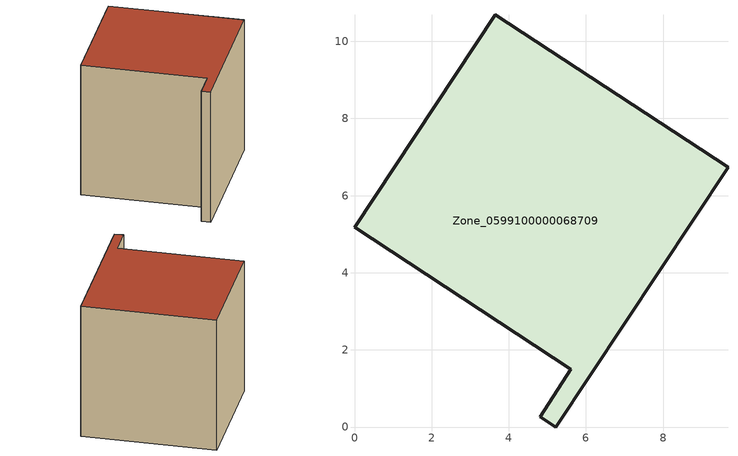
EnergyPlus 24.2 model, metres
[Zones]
Zone_0599100000068709
 floor ground (C_G): 5.61,1.5 0,5.18 3.65,10.69 9.68,6.73 5.22,0 4.81,0.27 z0
 wall outside (C_F): 9.68,6.73 3.65,10.69 0,5.18 5.61,1.5 4.81,0.27 5.22,0 9.68,6.73 z0:7.63
 roof outside (C_R): 5.22,0 9.68,6.73 3.65,10.69 0,5.18 5.61,1.5 4.81,0.27 z7.63
[BUILDING]
Pand.0599100000068709: North Axis=0; Terrain=City; Loads Convergence Tolerance Value=0.04; Temperature Convergence Tolerance Value=0.4; Solar Distribution=FullExterior; Maximum Number of Warmup Days=25; Minimum Number of Warmup Days=1
[Site:Location]
Rotterdam.The.Hague.AP_ZH_NLD Design_Conditions: Latitude=51.96; Longitude=4.45; Time Zone=1; Elevation=-4.5
[SITE:GROUNDTEMPERATURE:BUILDINGSURFACE]
18, 18, 18, 18, 18, 18, 18, 18, 18, 18, 18, 18
[MATERIAL] Thermal Absorptance=0.9; Solar Absorptance=0.7; Visible Absorptance=0.7
Name | Roughness | Thickness | Conductivity | Density | Specific Heat
G.TI.1946 | MediumSmooth | 0.15 | 1 | 540 | 1210
F.TI.1946 | Rough | 0.3 | 0.857143 | 1920 | 840
R.TI.1946 | MediumRough | 0.2 | 0.1 | 1500 | 1000
[CONSTRUCTION]
C_G: G.TI.1946
C_F: F.TI.1946
C_R: R.TI.1946
[ZONE]
Zone_0599100000068709: Type=1; Multiplier=1; Ceiling Height=Autocalculate; Volume=Autocalculate; Floor Area=autocalculate; Part of Total Floor Area=Yes
[ZONEINFILTRATION:DESIGNFLOWRATE]
Infil_Zone_0599100000068709: Zone or ZoneList or Space or SpaceList=Zone_0599100000068709; Schedule=AlwaysOn; Design Flow Rate Calculation Method=Flow/Area; Flow Rate per Floor Area=0.003; Constant Term Coefficient=1; Temperature Term Coefficient=0; Velocity Term Coefficient=0; Velocity Squared Term Coefficient=0
[HVACTEMPLATE:ZONE:IDEALLOADSAIRSYSTEM]
Zone_0599100000068709: Maximum Heating Supply Air Temperature=50; Minimum Cooling Supply Air Temperature=13; Maximum Heating Supply Air Humidity Ratio=0.0156; Minimum Cooling Supply Air Humidity Ratio=0.0077; Heating Limit=NoLimit; Cooling Limit=NoLimit; Dehumidification Control Type=ConstantSensibleHeatRatio; Cooling Sensible Heat Ratio=0.7; Dehumidification Setpoint=60; Humidification Control Type=None; Humidification Setpoint=30; Outdoor Air Method=None; Outdoor Air Flow Rate per Person=0.00944; Outdoor Air Flow Rate per Zone Floor Area=0; Outdoor Air Flow Rate per Zone=0; Demand Controlled Ventilation Type=None; Outdoor Air Economizer Type=NoEconomizer; Heat Recovery Type=None; Sensible Heat Recovery Effectiveness=0.7; Latent Heat Recovery Effectiveness=0.65
[ZONECONTROL:THERMOSTAT]
ThermostatControl_Zone_0599100000068709: Zone or ZoneList=Zone_0599100000068709; Control Type Schedule=DualSetpointControlType; Control 1=Thermostat_Zone_0599100000068709; Temperature Difference Between Cutout And Setpoint=0
[THERMOSTATSETPOINT:DUALSETPOINT]
Thermostat_Zone_0599100000068709: Heating Setpoint Temperature Schedule=HeatingSetpoint_Zone_0599100000068709; Cooling Setpoint Temperature Schedule=CoolingSetpoint_Zone_0599100000068709
[SCHEDULE:COMPACT]
HeatingSetpoint_Zone_0599100000068709: Through: 12/31, For: AllDays, Until: 24:00, 21
CoolingSetpoint_Zone_0599100000068709: Through: 12/31, For: AllDays, Until: 24:00, 24
DualSetpointControlType: Through: 12/31, For: AllDays, Until: 24:00, 4
AlwaysOn: Through: 12/31, For: AllDays, Until: 24:00, 1
